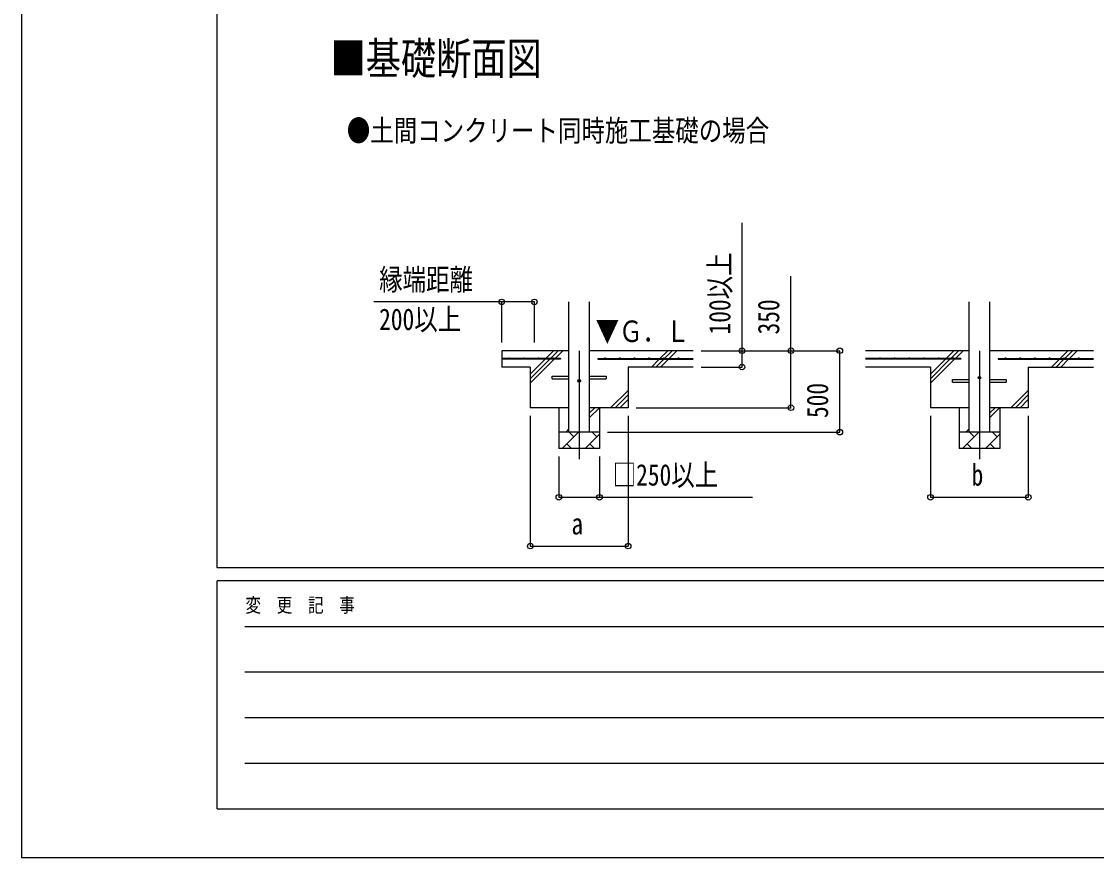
# Model space of a CAD drawing. Units: millimetres, scale not verified. Extents: x -16820 to 16820, y -11880 to 11880.
# Drawn here: x -16820 to -10221, y -11880 to -6744 of the extents above; entities that cross this region are included whole.
import ezdxf
from ezdxf.enums import TextEntityAlignment as Align

# ---------------------------------------------------------------- set-up
doc = ezdxf.new("R2010")
doc.units = ezdxf.units.MM
doc.header["$LTSCALE"] = 50
for name, color, linetype in [('0-2_USER1', 3, 'Continuous'), ('0-4_YKK_12', 2, 'Continuous'), ('0-5_YKK_13', 4, 'Continuous'), ('0-6_YKK_A1', 4, 'Continuous'), ('0-7_YKK_D', 6, 'Continuous'), ('0-8_YKK_ZWAK', 7, 'Continuous')]:
    doc.layers.add(name, color=color, linetype=linetype)
doc.styles.add('ＭＳ ゴシック', font='')
doc.styles.get('ＭＳ ゴシック').set_extended_font_data('MS Gothic')

msp = doc.modelspace()

# ---------------------------------------------------------------- linework, layer by layer
at = {"layer": '0-4_YKK_12'}
for p, q in [((-13396.92, -8767), (-13396.92, -9432.95)), ((-10939.92, -8767), (-10939.92, -9432.95))]:
    msp.add_line(p, q, dxfattribs=at)
at = {"layer": '0-5_YKK_13'}
for p, q in [((-13561.92, -8924), (-13459.42, -8924)), ((-13561.92, -8940), (-13561.92, -8924)), ((-13561.92, -8940), (-13459.42, -8940)), ((-13334.42, -8924), (-13231.92, -8924)), ((-13334.42, -8940), (-13231.92, -8940)), ((-13231.92, -8924), (-13231.92, -8940)), ((-11104.92, -8944), (-11002.42, -8944)), ((-11104.92, -8960), (-11104.92, -8944)), ((-11104.92, -8960), (-11002.42, -8960)), ((-10877.42, -8944), (-10774.92, -8944)), ((-10877.42, -8960), (-10774.92, -8960)), ((-10774.92, -8944), (-10774.92, -8960))]:
    msp.add_line(p, q, dxfattribs=at)
for centre in [(-13396.92, -8952), (-10939.92, -8932)]:
    msp.add_circle(centre, 8, dxfattribs=at)
at = {"layer": '0-6_YKK_A1'}
for p, q in [((-13459.42, -9267), (-13459.42, -8467)), ((-13334.42, -8467), (-13334.42, -9267)), ((-11002.42, -9267), (-11002.42, -8467)), ((-10877.42, -8467), (-10877.42, -9267)), ((-13459.42, -8767), (-13871.92, -8767)), ((-13871.92, -8767), (-13871.92, -8867)), ((-13600.99, -8814.5), (-13553.49, -8767)), ((-13572.71, -8814.5), (-13525.21, -8767)), ((-13544.42, -8814.5), (-13496.92, -8767)), ((-12696.92, -8767), (-13334.42, -8767)), ((-12900.99, -8814.5), (-12853.49, -8767)), ((-12872.71, -8814.5), (-12825.21, -8767)), ((-12844.42, -8814.5), (-12796.92, -8767)), ((-11002.42, -8767), (-11639.92, -8767)), ((-11143.99, -8814.5), (-11096.49, -8767)), ((-11115.71, -8814.5), (-11068.21, -8767)), ((-11087.42, -8814.5), (-11039.92, -8767)), ((-10239.92, -8767), (-10877.42, -8767)), ((-10443.99, -8814.5), (-10396.49, -8767)), ((-10415.71, -8814.5), (-10368.21, -8767)), ((-10387.42, -8814.5), (-10339.92, -8767)), ((-13511.92, -8814.5), (-13871.92, -8814.5)), ((-13511.92, -8819.5), (-13871.92, -8819.5)), ((-13696.92, -8967), (-13549.42, -8819.5)), ((-13696.92, -8910.43), (-13605.99, -8819.5)), ((-13696.92, -8938.72), (-13577.71, -8819.5)), ((-13511.92, -8814.5), (-13511.92, -8819.5)), ((-13281.92, -8814.5), (-12696.92, -8814.5)), ((-13281.92, -8814.5), (-13281.92, -8819.5)), ((-13281.92, -8819.5), (-12696.92, -8819.5)), ((-12953.49, -8867), (-12905.99, -8819.5)), ((-12925.21, -8867), (-12877.71, -8819.5)), ((-12896.92, -8867), (-12849.42, -8819.5)), ((-11054.92, -8814.5), (-11639.92, -8814.5)), ((-11054.92, -8819.5), (-11639.92, -8819.5)), ((-11239.92, -8967), (-11092.42, -8819.5)), ((-11239.92, -8910.43), (-11148.99, -8819.5)), ((-11239.92, -8938.72), (-11120.71, -8819.5)), ((-11054.92, -8814.5), (-11054.92, -8819.5)), ((-10824.92, -8814.5), (-10239.92, -8814.5)), ((-10824.92, -8814.5), (-10824.92, -8819.5)), ((-10824.92, -8819.5), (-10239.92, -8819.5)), ((-10496.49, -8867), (-10448.99, -8819.5)), ((-10468.21, -8867), (-10420.71, -8819.5)), ((-10439.92, -8867), (-10392.42, -8819.5)), ((-13696.92, -8867), (-13871.92, -8867)), ((-13696.92, -8867), (-13696.92, -9117)), ((-12696.92, -8867), (-13096.92, -8867)), ((-13096.92, -8867), (-13096.92, -9117)), ((-11239.92, -8867), (-11639.92, -8867)), ((-11239.92, -8867), (-11239.92, -9117)), ((-10639.92, -8867), (-10639.92, -9117)), ((-10639.92, -8867), (-10239.92, -8867)), ((-13203.49, -9117), (-13096.92, -9010.43)), ((-13175.21, -9117), (-13096.92, -9038.72)), ((-10746.49, -9117), (-10639.92, -9010.43)), ((-10718.21, -9117), (-10639.92, -9038.72)), ((-13146.92, -9117), (-13096.92, -9067)), ((-10689.92, -9117), (-10639.92, -9067)), ((-13459.42, -9117), (-13696.92, -9117)), ((-13521.92, -9117), (-13521.92, -9367)), ((-13334.42, -9178.67), (-13272.75, -9117)), ((-13334.42, -9150.38), (-13301.04, -9117)), ((-13096.92, -9117), (-13334.42, -9117)), ((-13271.92, -9117), (-13271.92, -9367)), ((-11002.42, -9117), (-11239.92, -9117)), ((-11064.92, -9117), (-11064.92, -9367)), ((-10877.42, -9178.67), (-10815.75, -9117)), ((-10877.42, -9150.38), (-10844.04, -9117)), ((-10639.92, -9117), (-10877.42, -9117)), ((-10814.92, -9117), (-10814.92, -9367)), ((-13271.92, -9267), (-13521.92, -9267)), ((-13501.18, -9367), (-13401.18, -9267)), ((-13479.32, -9267), (-13459.42, -9247.1)), ((-13429.74, -9295.55), (-13458.29, -9267)), ((-13359.76, -9367), (-13271.92, -9279.16)), ((-13288.32, -9295.55), (-13316.87, -9267)), ((-10814.92, -9267), (-11064.92, -9267)), ((-11044.18, -9367), (-10944.18, -9267)), ((-11022.32, -9267), (-11002.42, -9247.1)), ((-10972.74, -9295.55), (-11001.29, -9267)), ((-10902.76, -9367), (-10814.92, -9279.16)), ((-10831.32, -9295.55), (-10859.87, -9267)), ((-13271.92, -9367), (-13521.92, -9367)), ((-13472.63, -9338.45), (-13444.08, -9367)), ((-13331.21, -9338.45), (-13302.66, -9367)), ((-10814.92, -9367), (-11064.92, -9367)), ((-11015.63, -9338.45), (-10987.08, -9367)), ((-10874.21, -9338.45), (-10845.66, -9367))]:
    msp.add_line(p, q, dxfattribs=at)
for centre in [(-13826.92, -8812), (-13736.92, -8812), (-13646.92, -8812), (-13556.92, -8812), (-13236.92, -8812), (-13146.92, -8812), (-13056.92, -8812), (-12966.92, -8812), (-12876.92, -8812), (-12786.92, -8812), (-11549.92, -8812), (-11459.92, -8812), (-11369.92, -8812), (-11279.92, -8812), (-11189.92, -8812), (-11099.92, -8812), (-10779.92, -8812), (-10689.92, -8812), (-10599.92, -8812), (-10509.92, -8812), (-10419.92, -8812), (-10329.92, -8812)]:
    msp.add_circle(centre, 2.5, dxfattribs=at)
at = {"layer": '0-7_YKK_D'}
for p, q in [((-13871.92, -8717), (-13871.92, -8466)), ((-13671.92, -8717), (-13671.92, -8466)), ((-12646.92, -8767), (-12395.92, -8767)), ((-12646.92, -8767), (-11795.92, -8767)), ((-12646.92, -8767), (-12095.92, -8767)), ((-11796.92, -9267), (-11796.92, -8767)), ((-12646.92, -8867), (-12395.92, -8867)), ((-13696.92, -9167), (-13696.92, -9968)), ((-13095.92, -9167), (-13095.92, -9968)), ((-13046.92, -9117), (-12095.92, -9117)), ((-11239.92, -9167), (-11239.92, -9668)), ((-10639.92, -9167), (-10639.92, -9668)), ((-13221.92, -9267), (-11795.92, -9267)), ((-13521.92, -9417), (-13521.92, -9668)), ((-13271.92, -9417), (-13271.92, -9668)), ((-11239.92, -9667), (-10639.92, -9667)), ((-13696.92, -9967), (-13095.92, -9967))]:
    msp.add_line(p, q, dxfattribs=at)
for points in [[(-12396.92, -8867), (-12396.92, -8767), (-12396.92, -7982.2)], [(-12096.92, -9117), (-12096.92, -8767), (-12096.92, -8308.6)], [(-13671.92, -8467), (-13871.92, -8467), (-14656.72, -8467)], [(-13521.92, -9667), (-13271.92, -9667), (-12333.52, -9667)]]:
    msp.add_lwpolyline(points, dxfattribs=at)
for centre in [(-13871.92, -8467), (-13671.92, -8467), (-12396.92, -8767), (-12096.92, -8767), (-11796.92, -8767), (-12396.92, -8867), (-12096.92, -9117), (-11796.92, -9267), (-13521.92, -9667), (-13271.92, -9667), (-11239.92, -9667), (-10639.92, -9667), (-13696.92, -9967), (-13095.92, -9967)]:
    msp.add_circle(centre, 17, dxfattribs=at)
at = {"layer": '0-8_YKK_ZWAK'}
for p, q in [((-15619.92, -10100), (-15619.92, 11100)), ((15580.08, -10100), (-15619.92, -10100)), ((-5219.92, -10180), (-15619.92, -10180)), ((-15619.92, -11580), (-15619.92, -10180)), ((-15449.92, -10460), (-5419.92, -10460)), ((-15449.92, -10740), (-5419.92, -10740)), ((-15449.92, -11020), (-5419.92, -11020)), ((-15449.92, -11300), (-5419.92, -11300)), ((-15619.92, -11580), (-5219.92, -11580))]:
    msp.add_line(p, q, dxfattribs=at)
msp.add_lwpolyline([(-16820, -11880), (16820, -11880), (16820, 11880), (-16820, 11880)], close=True, dxfattribs=at)

# ---------------------------------------------------------------- texts
at = {"layer": '0-2_USER1', "style": 'ＭＳ ゴシック', "width": 0.8}
for s, height, p in [('■基礎断面図', 197.9, (-14922.74, -7129.34)), ('●土間コンクリート同時施工基礎の場合', 132, (-14823.19, -7520.3))]:
    msp.add_text(s, height=height, dxfattribs=at).set_placement(p, align=Align.BOTTOM_LEFT)
at = {"layer": '0-6_YKK_A1', "style": 'ＭＳ ゴシック', "width": 0.8}
msp.add_text('▼Ｇ．Ｌ', height=132, dxfattribs=at).set_placement((-13295.73, -8752.91), align=Align.BOTTOM_LEFT)
at = {"layer": '0-7_YKK_D', "style": 'ＭＳ ゴシック', "width": 0.8}
for s, p in [('100以上', (-12428.92, -8667)), ('350', (-12128.92, -8667)), ('500', (-11828.92, -9180.2))]:
    msp.add_text(s, height=132, rotation=90, dxfattribs=at).set_placement(p, align=Align.BOTTOM_LEFT)
for s, p in [('縁端距離', (-14624.72, -8435)), ('200以上', (-14624.72, -8679)), ('□250以上', (-13191.12, -9635)), ('b', (-10987.92, -9635)), ('a', (-13444.42, -9935))]:
    msp.add_text(s, height=132, dxfattribs=at).set_placement(p, align=Align.BOTTOM_LEFT)
at = {"layer": '0-8_YKK_ZWAK', "style": 'ＭＳ ゴシック', "width": 0.8}
msp.add_text('変  更  記  事', height=87.98, dxfattribs=at).set_placement((-15445.24, -10400), align=Align.BOTTOM_LEFT)

doc.saveas('drawing.dxf')
